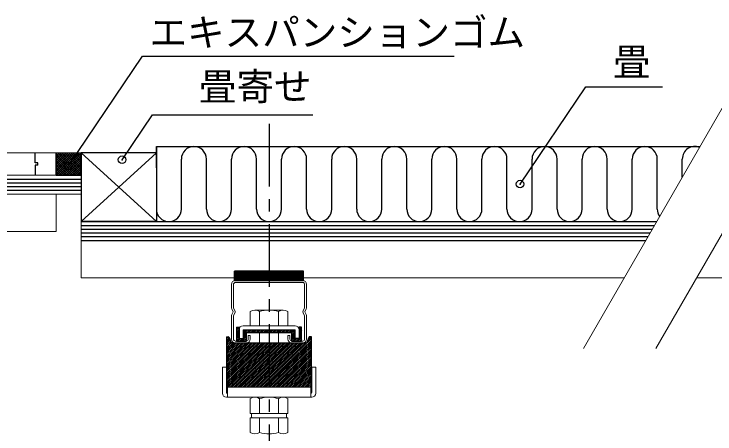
# Model space of a CAD drawing. Units: millimetres, scale not verified. Extents: x -2066 to 2059, y -1474 to 1400.
# Drawn here: x 57 to 617, y 138 to 473 of the extents above; entities that cross this region are included whole.
import ezdxf
from ezdxf.enums import TextEntityAlignment as Align

# ---------------------------------------------------------------- set-up
doc = ezdxf.new("R2010")
doc.units = ezdxf.units.MM
doc.header["$LTSCALE"] = 10
doc.header["$PDMODE"] = 32
doc.header["$PDSIZE"] = 6
doc.linetypes.add('CHAIN1', pattern=[8, 5, -1, 1, -1])
for name, color, linetype in [('0-0_中心線', 4, 'CHAIN1'), ('0-2_太線１', 3, 'Continuous'), ('0-3_太線２', 2, 'Continuous'), ('0-4_細線', 4, 'Continuous'), ('0-6_文字', 7, 'Continuous')]:
    doc.layers.add(name, color=color, linetype=linetype)
doc.layers.add('0-1_中線', color=7, linetype='Continuous', lineweight=18)
doc.styles.add('ＭＳ ゴシック', font='')
doc.styles.get('ＭＳ ゴシック').set_extended_font_data('MS Gothic')

msp = doc.modelspace()

# ---------------------------------------------------------------- linework, layer by layer
at = {"layer": '0-0_中心線'}
msp.add_line((260.7, 385.17), (260.7, -167.76), dxfattribs=at)
at = {"layer": '0-1_中線'}
for p, q in [((622.59, 397.85), (511.75, 205.86)), ((680.33, 397.85), (569.48, 205.86)), ((-271.06, 362.18), (90.7, 362.18)), ((-281.45, 344.18), (90.7, 344.18)), ((-290.11, 329.18), (110.7, 329.18)), ((90.7, 299.18), (90.7, 329.18)), ((110.7, 262.18), (110.7, 307.18)), ((-307.43, 299.18), (90.7, 299.18)), ((233.2, 262.18), (110.7, 262.18)), ((233.9, 260.18), (260.7, 260.18)), ((233.9, 258.58), (260.7, 258.58)), ((287.5, 260.18), (260.7, 260.18)), ((287.5, 258.58), (260.7, 258.58)), ((288.2, 262.18), (544.26, 262.18)), ((602, 262.18), (833.2, 262.18)), ((230.7, 256.98), (230.7, 238.98)), ((232.3, 256.98), (232.3, 238.18)), ((289.1, 256.98), (289.1, 238.18)), ((290.7, 256.98), (290.7, 238.98)), ((232.1, 235.18), (231.03, 237.45)), ((232.1, 235.18), (231.03, 232.9)), ((233.59, 235.63), (232.3, 238.18)), ((245.69, 235.32), (245.69, 223.98)), ((271.95, 236.48), (249.44, 236.48)), ((253.19, 235.32), (253.19, 223.98)), ((268.2, 235.32), (268.2, 223.98)), ((275.71, 235.32), (275.71, 223.98)), ((287.8, 235.63), (289.1, 238.18)), ((289.3, 235.18), (290.36, 237.45)), ((289.3, 235.18), (290.36, 232.9)), ((230.7, 231.38), (230.7, 213.38)), ((233.59, 234.73), (232.3, 232.18)), ((232.3, 232.18), (232.3, 213.38)), ((287.8, 234.73), (289.1, 232.18)), ((289.1, 232.18), (289.1, 213.38)), ((290.7, 231.38), (290.7, 213.38)), ((281.5, 223.98), (239.9, 223.98)), ((245.69, 223.98), (275.71, 223.98)), ((239.9, 220.78), (239.9, 213.98)), ((281.5, 220.78), (239.9, 220.78)), ((253.2, 218.78), (253.2, 210.18)), ((268.2, 218.78), (268.2, 210.18)), ((281.5, 213.98), (281.5, 220.78)), ((239.9, 213.98), (236.7, 213.98)), ((284.7, 213.98), (281.5, 213.98)), ((233.7, 211.79), (242.5, 211.78)), ((233.9, 210.18), (242.5, 210.18)), ((287.7, 211.79), (278.9, 211.78)), ((287.5, 210.18), (278.9, 210.18)), ((223.45, 190.98), (226.65, 190.98)), ((223.45, 170.18), (223.45, 190.98)), ((226.65, 170.68), (226.65, 190.98)), ((294.75, 170.68), (294.75, 190.98)), ((294.75, 190.98), (297.95, 190.98)), ((297.95, 170.18), (297.95, 190.98)), ((227.45, 174.98), (227.45, 166.98)), ((227.15, 170.18), (227.45, 170.18)), ((294.25, 170.18), (293.95, 170.18)), ((226.65, 166.98), (227.45, 166.98)), ((293.95, 166.98), (227.45, 166.98)), ((245.69, 165.82), (245.69, 153.98)), ((249.44, 166.98), (271.95, 166.98)), ((253.19, 165.82), (253.19, 153.98)), ((268.2, 165.82), (268.2, 153.98)), ((275.71, 165.82), (275.71, 153.98)), ((294.75, 166.98), (293.95, 166.98)), ((245.69, 153.98), (275.71, 153.98)), ((246.7, 151.11), (246.7, 153.48)), ((247.2, 153.98), (274.2, 153.98)), ((274.7, 153.48), (274.7, 151.11)), ((245.69, 138.78), (245.69, 150.61)), ((245.69, 150.61), (275.71, 150.61)), ((247.2, 150.61), (274.2, 150.61)), ((253.19, 138.78), (253.19, 150.61)), ((268.2, 138.78), (268.2, 150.61)), ((275.71, 138.78), (275.71, 150.61))]:
    msp.add_line(p, q, dxfattribs=at)
for points in [[(244.1, 213.38), (244.1, 216.18), (245.7, 216.18), (245.7, 213.38)], [(277.3, 213.38), (277.3, 216.18), (275.7, 216.18), (275.7, 213.38)], [(227.45, 174.98), (293.95, 174.98), (293.95, 166.98)]]:
    msp.add_lwpolyline(points, dxfattribs=at)
for centre, radius, start, end in [((233.9, 256.98), 3.2, 90, 180), ((233.9, 256.98), 1.6, 90, 180), ((287.5, 256.98), 3.2, 0, 90), ((287.5, 256.98), 1.6, 0, 90), ((234.3, 238.98), 3.6, 180, 205.0169), ((232.7, 235.18), 1, 333.1117, 26.8883), ((249.44, 229.83), 6.64, 55.6157, 124.3842), ((260.7, 211.64), 24.84, 72.412, 107.588), ((271.95, 229.83), 6.64, 55.6157, 124.3842), ((288.7, 235.18), 1, 153.1117, 206.8883), ((287.1, 238.98), 3.6, 334.9831, 0), ((234.3, 231.38), 3.6, 154.9831, 180), ((287.1, 231.38), 3.6, 0, 25.0169), ((239.9, 220.78), 3.2, 90, 180), ((281.5, 220.78), 3.2, 0, 90), ((233.9, 213.38), 3.2, 180, 270), ((233.9, 213.38), 1.6, 180, 270), ((242.5, 213.38), 3.2, 270, 0), ((242.5, 213.38), 1.6, 270, 0), ((278.9, 213.38), 3.2, 180, 270), ((278.9, 213.38), 1.6, 180, 270), ((287.5, 213.38), 3.2, 270, 0), ((287.5, 213.38), 1.6, 270, 0), ((226.65, 170.18), 3.2, 180, 270), ((227.15, 170.68), 0.5, 180, 270), ((294.25, 170.68), 0.5, 270, 0), ((294.75, 170.18), 3.2, 270, 0), ((249.44, 160.33), 6.64, 55.6157, 124.3842), ((260.7, 142.14), 24.84, 72.412, 107.588), ((271.95, 160.33), 6.64, 55.6157, 124.3842), ((247.2, 153.48), 0.5, 90, 180), ((274.2, 153.48), 0.5, 0, 90), ((247.2, 151.11), 0.5, 180, 270), ((274.2, 151.11), 0.5, 270, 0), ((249.44, 144.26), 6.64, 235.6157, 304.3843), ((260.7, 162.45), 24.84, 252.412, 287.5879), ((271.95, 144.26), 6.64, 235.6157, 304.3843)]:
    msp.add_arc(centre, radius, start, end, dxfattribs=at)
at = {"layer": '0-2_太線１'}
for p, q in [((-284.92, 338.18), (110.7, 338.18)), ((-283.18, 341.18), (110.7, 341.18)), ((-288.38, 332.18), (110.7, 332.18)), ((-286.65, 335.18), (110.7, 335.18)), ((110.7, 304.18), (568.51, 304.18)), ((110.7, 301.18), (566.78, 301.18)), ((110.7, 298.18), (565.04, 298.18)), ((110.7, 295.18), (563.31, 295.18)), ((233.2, 260.18), (233.2, 267.68)), ((233.2, 267.09), (233.78, 267.68)), ((233.2, 266.39), (234.49, 267.68)), ((233.2, 265.68), (235.2, 267.68)), ((233.2, 264.97), (235.9, 267.68)), ((233.2, 264.26), (236.61, 267.68)), ((288.2, 267.68), (233.2, 267.68)), ((233.2, 262.85), (236.02, 265.68)), ((233.2, 261.44), (237.44, 265.68)), ((233.2, 260.73), (238.15, 265.68)), ((233.2, 263.56), (235.2, 265.56)), ((233.2, 262.14), (235.2, 264.14)), ((233.35, 260.18), (240.85, 267.68)), ((234.06, 260.18), (241.56, 267.68)), ((234.77, 260.18), (242.27, 267.68)), ((235.2, 264.14), (238.73, 267.68)), ((235.2, 265.56), (237.32, 267.68)), ((235.47, 260.18), (242.97, 267.68)), ((236.02, 265.68), (238.02, 267.68)), ((236.18, 260.18), (243.68, 267.68)), ((236.89, 260.18), (244.39, 267.68)), ((237.44, 265.68), (239.44, 267.68)), ((237.6, 260.18), (245.1, 267.68)), ((238.15, 265.68), (240.15, 267.68)), ((238.3, 260.18), (245.8, 267.68)), ((239.01, 260.18), (246.51, 267.68)), ((239.72, 260.18), (247.22, 267.68)), ((240.42, 260.18), (247.92, 267.68)), ((241.13, 260.18), (248.63, 267.68)), ((241.84, 260.18), (249.34, 267.68)), ((242.54, 260.18), (250.04, 267.68)), ((243.25, 260.18), (250.75, 267.68)), ((243.96, 260.18), (251.46, 267.68)), ((244.67, 260.18), (252.17, 267.68)), ((245.37, 260.18), (252.87, 267.68)), ((246.08, 260.18), (253.58, 267.68)), ((246.79, 260.18), (254.29, 267.68)), ((247.49, 260.18), (254.99, 267.68)), ((248.2, 260.18), (253.58, 265.56)), ((248.91, 260.18), (254.41, 265.68)), ((249.62, 260.18), (253.58, 264.14)), ((250.32, 260.18), (255.82, 265.68)), ((251.03, 260.18), (256.53, 265.68)), ((251.74, 260.18), (259.24, 267.68)), ((252.44, 260.18), (259.94, 267.68)), ((253.15, 260.18), (260.65, 267.68)), ((253.58, 265.56), (255.7, 267.68)), ((253.58, 264.14), (257.12, 267.68)), ((253.86, 260.18), (261.36, 267.68)), ((254.41, 265.68), (256.41, 267.68)), ((254.57, 260.18), (262.07, 267.68)), ((255.27, 260.18), (262.77, 267.68)), ((255.82, 265.68), (257.82, 267.68)), ((255.98, 260.18), (263.48, 267.68)), ((256.53, 265.68), (258.53, 267.68)), ((256.69, 260.18), (264.19, 267.68)), ((257.39, 260.18), (264.89, 267.68)), ((258.1, 260.18), (265.6, 267.68)), ((258.81, 260.18), (266.31, 267.68)), ((259.52, 260.18), (267.02, 267.68)), ((260.22, 260.18), (267.72, 267.68)), ((260.93, 260.18), (268.43, 267.68)), ((261.64, 260.18), (269.14, 267.68)), ((262.34, 260.18), (269.84, 267.68)), ((263.05, 260.18), (270.55, 267.68)), ((263.76, 260.18), (271.26, 267.68)), ((264.47, 260.18), (271.97, 267.68)), ((265.17, 260.18), (272.67, 267.68)), ((265.88, 260.18), (273.38, 267.68)), ((266.59, 260.18), (274.09, 267.68)), ((267.29, 260.18), (274.79, 267.68)), ((268, 260.18), (275.5, 267.68)), ((268.71, 260.18), (276.21, 267.68)), ((269.41, 260.18), (276.91, 267.68)), ((270.12, 260.18), (277.62, 267.68)), ((270.83, 260.18), (278.33, 267.68)), ((271.54, 260.18), (279.04, 267.68)), ((272.24, 260.18), (279.74, 267.68)), ((272.95, 260.18), (280.45, 267.68)), ((273.66, 260.18), (281.16, 267.68)), ((274.36, 260.18), (281.86, 267.68)), ((275.07, 260.18), (282.57, 267.68)), ((275.78, 260.18), (283.28, 267.68)), ((276.49, 260.18), (283.99, 267.68)), ((277.19, 260.18), (284.69, 267.68)), ((277.9, 260.18), (285.4, 267.68)), ((278.61, 260.18), (286.11, 267.68)), ((279.31, 260.18), (286.81, 267.68)), ((280.02, 260.18), (287.52, 267.68)), ((280.73, 260.18), (288.2, 267.65)), ((281.44, 260.18), (288.2, 266.94)), ((282.14, 260.18), (288.2, 266.23)), ((282.85, 260.18), (288.2, 265.52)), ((283.56, 260.18), (288.2, 264.82)), ((284.26, 260.18), (288.2, 264.11)), ((284.97, 260.18), (288.2, 263.4)), ((285.68, 260.18), (288.2, 262.7)), ((286.39, 260.18), (288.2, 261.99)), ((287.09, 260.18), (288.2, 261.28)), ((287.8, 260.18), (288.2, 260.57)), ((235.74, 222.78), (234.7, 221.78)), ((234.7, 222.78), (236.7, 222.78)), ((234.7, 222.78), (234.7, 211.78)), ((236.7, 222.31), (234.7, 220.39)), ((236.7, 220.93), (234.7, 219.01)), ((236.7, 219.54), (234.7, 217.63)), ((236.7, 222.78), (236.7, 213.78)), ((236.7, 220.78), (236.7, 213.98)), ((243.77, 220.78), (240.7, 217.83)), ((242.32, 220.78), (240.7, 219.22)), ((240.88, 220.78), (240.7, 220.6)), ((240.7, 213.78), (240.7, 220.78)), ((240.7, 220.78), (278.7, 220.78)), ((242.7, 218.36), (240.7, 216.45)), ((242.7, 218.78), (278.7, 218.78)), ((242.7, 211.78), (242.7, 218.78)), ((245.22, 220.78), (243.13, 218.78)), ((246.66, 220.78), (244.57, 218.78)), ((248.11, 220.78), (246.02, 218.78)), ((249.55, 220.78), (247.47, 218.78)), ((251, 220.78), (248.91, 218.78)), ((252.44, 220.78), (250.36, 218.78)), ((252.44, 220.78), (250.36, 218.78)), ((253.89, 220.78), (251.8, 218.78)), ((255.34, 220.78), (253.25, 218.78)), ((256.78, 220.78), (254.69, 218.78)), ((258.23, 220.78), (256.14, 218.78)), ((259.67, 220.78), (257.59, 218.78)), ((259.67, 220.78), (257.59, 218.78)), ((261.12, 220.78), (259.03, 218.78)), ((262.57, 220.78), (260.48, 218.78)), ((264.01, 220.78), (261.92, 218.78)), ((265.46, 220.78), (263.37, 218.78)), ((266.9, 220.78), (264.81, 218.78)), ((266.9, 220.78), (264.81, 218.78)), ((268.35, 220.78), (266.26, 218.78)), ((269.79, 220.78), (267.71, 218.78)), ((271.24, 220.78), (269.15, 218.78)), ((272.69, 220.78), (270.6, 218.78)), ((274.13, 220.78), (272.04, 218.78)), ((274.13, 220.78), (272.04, 218.78)), ((275.58, 220.78), (273.49, 218.78)), ((277.02, 220.78), (274.93, 218.78)), ((278.47, 220.78), (276.38, 218.78)), ((279.91, 220.78), (277.83, 218.78)), ((278.7, 220.78), (280.7, 220.78)), ((280.7, 219.92), (278.7, 218.01)), ((278.7, 218.78), (278.7, 211.78)), ((280.7, 218.54), (278.7, 216.62)), ((280.7, 220.78), (280.7, 213.78)), ((285.12, 222.78), (284.7, 222.37)), ((286.57, 222.78), (284.7, 220.99)), ((284.7, 222.78), (284.7, 213.78)), ((286.7, 222.78), (284.7, 222.78)), ((286.7, 221.52), (284.7, 219.6)), ((284.7, 220.78), (284.7, 213.98)), ((286.7, 220.13), (284.7, 218.22)), ((286.7, 218.75), (284.7, 216.83)), ((286.7, 211.78), (286.7, 222.78)), ((226.7, 215.18), (228.7, 215.18)), ((226.7, 215.18), (226.7, 170.46)), ((226.77, 215.18), (226.7, 215.11)), ((228.21, 215.18), (226.7, 213.73)), ((228.96, 214.51), (226.7, 212.34)), ((229.36, 213.51), (226.7, 210.96)), ((228.7, 215.18), (230.7, 210.18)), ((236.7, 218.16), (234.7, 216.24)), ((236.7, 216.77), (234.7, 214.86)), ((236.7, 215.39), (234.7, 213.47)), ((236.7, 214), (234.7, 212.09)), ((237.91, 213.78), (235.82, 211.78)), ((236.7, 213.78), (240.7, 213.78)), ((239.35, 213.78), (237.26, 211.78)), ((242.7, 215.59), (238.71, 211.78)), ((242.7, 214.21), (240.16, 211.78)), ((242.7, 216.98), (240.7, 215.06)), ((242.7, 212.83), (241.6, 211.78)), ((294.7, 213.77), (254.19, 174.98)), ((280.7, 217.15), (278.7, 215.24)), ((280.7, 215.77), (278.7, 213.85)), ((280.7, 214.38), (278.7, 212.47)), ((281.51, 213.78), (279.42, 211.78)), ((284.7, 213.78), (280.7, 213.78)), ((282.95, 213.78), (280.87, 211.78)), ((284.4, 213.78), (282.31, 211.78)), ((286.7, 214.59), (283.76, 211.78)), ((286.7, 217.36), (284.7, 215.45)), ((286.7, 215.98), (284.7, 214.06)), ((286.7, 213.21), (285.2, 211.78)), ((294.7, 215.16), (291.44, 212.04)), ((293.27, 215.18), (292.34, 214.29)), ((294.7, 170.46), (294.7, 215.18)), ((229.76, 212.51), (226.7, 209.57)), ((230.16, 211.51), (226.7, 208.19)), ((230.56, 210.51), (226.7, 206.8)), ((237.45, 210.18), (226.7, 199.88)), ((246.12, 210.18), (226.7, 191.57)), ((240.34, 210.18), (226.7, 197.11)), ((244.68, 210.18), (226.7, 192.96)), ((243.23, 210.18), (226.7, 194.34)), ((241.79, 210.18), (226.7, 195.73)), ((238.89, 210.18), (226.7, 198.5)), ((247.57, 210.18), (226.7, 190.19)), ((256.24, 210.18), (226.7, 181.88)), ((259.13, 210.18), (226.7, 179.11)), ((257.69, 210.18), (226.7, 180.49)), ((260.58, 210.18), (226.7, 177.73)), ((262.03, 210.18), (226.7, 176.34)), ((263.47, 210.18), (226.7, 174.96)), ((260.58, 210.18), (226.7, 177.73)), ((249.01, 210.18), (226.7, 188.8)), ((254.8, 210.18), (226.7, 183.26)), ((250.46, 210.18), (226.7, 187.42)), ((251.91, 210.18), (226.7, 186.03)), ((253.35, 210.18), (226.7, 184.65)), ((231.66, 210.18), (226.7, 205.42)), ((233.11, 210.18), (226.7, 204.03)), ((234.56, 210.18), (226.7, 202.65)), ((236, 210.18), (226.7, 201.26)), ((264.92, 210.18), (228.16, 174.98)), ((266.36, 210.18), (229.61, 174.98)), ((290.7, 210.18), (230.7, 210.18)), ((267.81, 210.18), (231.06, 174.98)), ((269.25, 210.18), (232.5, 174.98)), ((270.7, 210.18), (233.95, 174.98)), ((234.7, 211.78), (242.7, 211.78)), ((272.15, 210.18), (235.39, 174.98)), ((273.59, 210.18), (236.84, 174.98)), ((275.04, 210.18), (238.28, 174.98)), ((276.48, 210.18), (239.73, 174.98)), ((277.93, 210.18), (241.18, 174.98)), ((279.37, 210.18), (242.62, 174.98)), ((280.82, 210.18), (244.07, 174.98)), ((282.27, 210.18), (245.51, 174.98)), ((283.71, 210.18), (246.96, 174.98)), ((285.16, 210.18), (248.4, 174.98)), ((286.6, 210.18), (249.85, 174.98)), ((288.05, 210.18), (251.3, 174.98)), ((289.49, 210.18), (252.74, 174.98)), ((294.7, 212.39), (255.63, 174.98)), ((294.7, 211.01), (257.08, 174.98)), ((294.7, 209.62), (258.52, 174.98)), ((294.7, 208.24), (259.97, 174.98)), ((278.7, 211.78), (286.7, 211.78)), ((294.7, 206.85), (261.42, 174.98)), ((294.7, 205.47), (262.86, 174.98)), ((294.7, 204.08), (264.31, 174.98)), ((294.7, 202.7), (265.75, 174.98)), ((294.7, 201.31), (267.2, 174.98)), ((294.7, 199.93), (268.64, 174.98)), ((294.7, 198.54), (270.09, 174.98)), ((294.7, 197.16), (271.54, 174.98)), ((294.7, 195.77), (272.98, 174.98)), ((294.7, 194.39), (274.43, 174.98)), ((294.7, 193), (275.87, 174.98)), ((294.7, 191.62), (277.32, 174.98)), ((294.7, 190.24), (278.77, 174.98)), ((294.7, 188.85), (280.21, 174.98)), ((294.7, 187.47), (281.66, 174.98)), ((294.7, 186.08), (283.1, 174.98)), ((294.7, 190.24), (291.49, 187.17)), ((293.19, 190.18), (292.39, 189.41)), ((294.7, 184.7), (284.55, 174.98)), ((294.7, 183.31), (285.99, 174.98)), ((294.7, 181.93), (287.44, 174.98)), ((294.7, 180.54), (288.89, 174.98)), ((294.7, 179.16), (290.33, 174.98)), ((227.45, 174.29), (226.7, 173.57)), ((294.7, 177.77), (291.78, 174.98)), ((294.7, 176.39), (293.22, 174.98)), ((294.7, 175), (293.95, 174.29)), ((294.7, 173.62), (293.95, 172.9)), ((227.45, 172.91), (226.7, 172.19)), ((227.45, 171.52), (226.7, 170.8)), ((227.15, 170.18), (227.45, 170.18)), ((294.7, 172.23), (293.95, 171.52)), ((293.95, 170.18), (294.25, 170.18)), ((294.7, 170.85), (293.99, 170.18))]:
    msp.add_line(p, q, dxfattribs=at)
for points in [[(233.2, 260.18), (288.2, 260.18), (288.2, 267.68)], [(294.7, 215.18), (292.7, 215.18), (290.7, 210.18)]]:
    msp.add_lwpolyline(points, dxfattribs=at)
at = {"layer": '0-3_太線２'}
for p, q in [((170.7, 367.18), (170.7, 317.18)), ((170.7, 367.18), (604.88, 367.18)), ((93.34, 362.18), (90.7, 359.54)), ((107.48, 362.18), (90.7, 345.39)), ((105.71, 362.18), (90.7, 347.16)), ((103.94, 362.18), (90.7, 348.93)), ((102.18, 362.18), (90.7, 350.7)), ((100.41, 362.18), (90.7, 352.46)), ((98.64, 362.18), (90.7, 354.23)), ((95.11, 362.18), (90.7, 357.77)), ((96.87, 362.18), (90.7, 356)), ((91.57, 362.18), (90.7, 361.3)), ((107.91, 344.18), (90.7, 361.4)), ((106.15, 344.18), (90.7, 359.63)), ((109.25, 362.18), (91.25, 344.18)), ((109.68, 344.18), (91.68, 362.18)), ((110.7, 361.86), (93.02, 344.18)), ((110.7, 344.93), (93.45, 362.18)), ((110.7, 360.09), (94.78, 344.18)), ((110.7, 346.7), (95.22, 362.18)), ((110.7, 358.32), (96.55, 344.18)), ((110.7, 348.47), (96.99, 362.18)), ((110.7, 350.23), (98.75, 362.18)), ((110.7, 352), (100.52, 362.18)), ((110.7, 353.77), (102.29, 362.18)), ((110.7, 355.54), (104.06, 362.18)), ((110.7, 357.31), (105.82, 362.18)), ((110.7, 359.07), (107.59, 362.18)), ((110.7, 360.84), (109.36, 362.18)), ((110.7, 362.18), (110.7, 307.18)), ((170.7, 362.18), (110.7, 307.18)), ((110.7, 362.18), (170.7, 307.18)), ((110.7, 344.18), (110.7, 362.18)), ((104.38, 344.18), (90.7, 357.86)), ((102.61, 344.18), (90.7, 356.09)), ((100.84, 344.18), (90.7, 354.32)), ((110.7, 356.55), (98.32, 344.18)), ((110.7, 354.79), (100.09, 344.18)), ((110.7, 353.02), (101.85, 344.18)), ((190.7, 317.18), (190.7, 357.18)), ((210.7, 317.18), (210.7, 357.18)), ((230.7, 317.18), (230.7, 357.18)), ((250.7, 317.18), (250.7, 357.18)), ((270.7, 317.18), (270.7, 357.18)), ((290.7, 317.18), (290.7, 357.18)), ((310.7, 317.18), (310.7, 357.18)), ((330.7, 317.18), (330.7, 357.18)), ((350.7, 317.18), (350.7, 357.18)), ((370.7, 317.18), (370.7, 357.18)), ((410.7, 317.18), (410.7, 357.18)), ((430.7, 317.18), (430.7, 357.18)), ((450.7, 317.18), (450.7, 357.18)), ((470.7, 317.18), (470.7, 357.18)), ((490.7, 317.18), (490.7, 357.18)), ((530.7, 317.18), (530.7, 357.18)), ((550.7, 317.18), (550.7, 357.18)), ((570.7, 317.18), (570.7, 357.18)), ((590.7, 342.61), (590.7, 357.18)), ((99.08, 344.18), (90.7, 352.56)), ((97.31, 344.18), (90.7, 350.79)), ((95.54, 344.18), (90.7, 349.02)), ((93.77, 344.18), (90.7, 347.25)), ((110.7, 351.25), (103.62, 344.18)), ((110.7, 349.48), (105.39, 344.18)), ((110.7, 347.72), (107.16, 344.18)), ((92.01, 344.18), (90.7, 345.49)), ((90.7, 344.18), (110.7, 344.18)), ((110.7, 345.95), (108.93, 344.18)), ((170.7, 307.18), (110.7, 307.18)), ((110.7, 307.18), (570.24, 307.18))]:
    msp.add_line(p, q, dxfattribs=at)
for points in [[(170.7, 350.23), (170.7, 367.18), (170.7, 307.18)], [(90.7, 344.18), (90.7, 362.18), (110.7, 362.18)], [(170.7, 362.18), (110.7, 362.18), (110.7, 349.18)], [(390.7, 317.18), (390.7, 340.04), (390.7, 357.18)], [(510.7, 317.18), (510.7, 340.04), (510.7, 357.18)]]:
    msp.add_lwpolyline(points, dxfattribs=at)
for centre, start, end in [((200.7, 357.18), 0, 180), ((240.7, 357.18), 0, 180), ((280.7, 357.18), 0, 180), ((320.7, 357.18), 0, 180), ((360.7, 357.18), 0, 180), ((400.7, 357.18), 0, 180), ((440.7, 357.18), 0, 180), ((480.7, 357.18), 0, 180), ((520.7, 357.18), 0, 180), ((560.7, 357.18), 0, 180), ((600.7, 357.18), 67.9023, 180), ((180.7, 317.18), 180, 0), ((220.7, 317.18), 180, 0), ((260.7, 317.18), 180, 0), ((300.7, 317.18), 180, 0), ((340.7, 317.18), 180, 0), ((380.7, 317.18), 180, 0), ((420.7, 317.18), 180, 0), ((460.7, 317.18), 180, 0), ((500.7, 317.18), 180, 0), ((540.7, 317.18), 180, 0), ((580.7, 317.18), 180, 216.0817)]:
    msp.add_arc(centre, 10, start, end, dxfattribs=at)
at = {"layer": '0-4_細線'}
for points in [[(75.95, 352.18), (75.95, 354.18), (73.95, 354.18), (73.95, 362.18)], [(75.95, 352.18), (73.95, 352.18), (73.95, 344.18)]]:
    msp.add_lwpolyline(points, dxfattribs=at)
at = {"layer": '0-6_文字'}
for p, q in [((100.47, 351.63), (159.75, 439.21)), ((159.75, 439.21), (408.65, 439.21)), ((461.09, 337.18), (513.65, 414.82)), ((513.65, 414.82), (574.99, 414.82)), ((143.28, 356.63), (167.55, 392.47)), ((167.55, 392.47), (295.72, 392.47)), ((110.7, 292.18), (561.58, 292.18))]:
    msp.add_line(p, q, dxfattribs=at)
for p in [(143.28, 356.63), (100.47, 351.63), (461.09, 337.18)]:
    msp.add_point(p, dxfattribs=at)

# ---------------------------------------------------------------- texts
at = {"layer": '0-6_文字', "style": 'ＭＳ ゴシック'}
for s, p in [('エキスパンションゴム', (165.22, 440.76)), ('畳', (535.26, 417.31)), ('畳寄せ', (204.65, 397.52))]:
    msp.add_text(s, height=21.99, dxfattribs=at).set_placement(p, align=Align.BOTTOM_LEFT)

doc.saveas('drawing.dxf')
